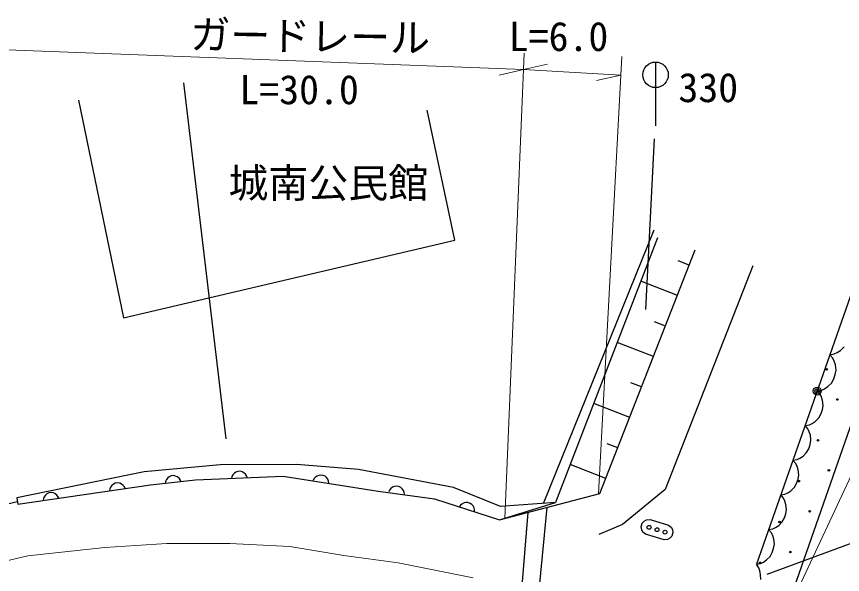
# Model space of a CAD drawing. Units: millimetres, scale not verified. Extents: x 40000 to 680000, y 20000 to 380000.
# Drawn here: x 429311 to 481000, y 284350 to 319291 of the extents above; entities that cross this region are included whole.
import ezdxf
from ezdxf.enums import TextEntityAlignment as Align

# ---------------------------------------------------------------- set-up
doc = ezdxf.new("R2010")
doc.units = ezdxf.units.MM
doc.header["$LTSCALE"] = 1000
doc.linetypes.add('CHAIN', pattern=[18.5, 12, -1.5, 3.5, -1.5])
for name, color, linetype, lineweight in [('M-BGD', 7, 'Continuous', 25), ('M-BGD-EXST', 7, 'Continuous', 25), ('M-BMK', 2, 'CHAIN', 13), ('M-STR-HTXT', 7, 'Continuous', 13), ('M-STR-STRC', 7, 'Continuous', 25)]:
    doc.layers.add(name, color=color, linetype=linetype, lineweight=lineweight)
doc.styles.add('ＭＳ ゴシック', font='')
doc.styles.get('ＭＳ ゴシック').set_extended_font_data('MS Gothic')

msp = doc.modelspace()

# ---------------------------------------------------------------- linework, layer by layer
at = {"layer": 'M-BGD'}
for p, q in [((433180, 314044), (435998, 300427)), ((456736, 305279), (455014, 313417)), ((483363, 307139), (475615, 284992)), ((486024, 306669), (477086, 281004)), ((462283, 288794), (469225, 305923)), ((435998, 300427), (456736, 305279)), ((469432, 305440), (463046, 288850)), ((465819, 289415), (471786, 304675)), ((471413, 303722), (470724, 303991)), ((475380, 303678), (469902, 289670)), ((470667, 301814), (468380, 302709)), ((469921, 299907), (469238, 300174)), ((469176, 297999), (466909, 298885)), ((480488, 298158), (480671, 298247)), ((480671, 298247), (480870, 298381)), ((480870, 298381), (481101, 298605)), ((480214, 298101), (480488, 298158)), ((480393, 297886), (480214, 298101)), ((480482, 297703), (480393, 297886)), ((480554, 297474), (480482, 297703)), ((480596, 297155), (480554, 297474)), ((480451, 296595), (480546, 296867)), ((480546, 296867), (480596, 297155)), ((468430, 296092), (467753, 296356)), ((480081, 296114), (480311, 296339)), ((480311, 296339), (480451, 296595)), ((479424, 295835), (479698, 295892)), ((479598, 295635), (479426, 295842)), ((479698, 295892), (479881, 295981)), ((479881, 295981), (480081, 296114)), ((479682, 295459), (479598, 295635)), ((479751, 295240), (479682, 295459)), ((479790, 294934), (479751, 295240)), ((467684, 294184), (465437, 295062)), ((479651, 294398), (479742, 294658)), ((479742, 294658), (479790, 294934)), ((479294, 293938), (479516, 294153)), ((479516, 294153), (479651, 294398)), ((478664, 293672), (478927, 293726)), ((478835, 293465), (478664, 293672)), ((478927, 293726), (479103, 293810)), ((479103, 293810), (479294, 293938)), ((478920, 293289), (478835, 293465)), ((478989, 293070), (478920, 293289)), ((478980, 292488), (479028, 292764)), ((479028, 292764), (478989, 293070)), ((466938, 292276), (466267, 292539)), ((478753, 291983), (478888, 292228)), ((478888, 292228), (478980, 292488)), ((477902, 291502), (478165, 291556)), ((478165, 291556), (478341, 291640)), ((478341, 291640), (478532, 291768)), ((478532, 291768), (478753, 291983)), ((442054, 291211), (437296, 290773)), ((446831, 291229), (442054, 291211)), ((450712, 290916), (446831, 291229)), ((466192, 290369), (463966, 291239)), ((478073, 291295), (477902, 291502)), ((478158, 291119), (478073, 291295)), ((478227, 290900), (478158, 291119)), ((437296, 290773), (429339, 289144)), ((438985, 290522), (438870, 290469)), ((439144, 290540), (438985, 290522)), ((439267, 290513), (439144, 290540)), ((439373, 290464), (439267, 290513)), ((440519, 290270), (445997, 290505)), ((442849, 290590), (442794, 290487)), ((442945, 290694), (442849, 290590)), ((443042, 290758), (442945, 290694)), ((443160, 290803), (443042, 290758)), ((443320, 290810), (443160, 290803)), ((443442, 290775), (443320, 290810)), ((443544, 290720), (443442, 290775)), ((443649, 290624), (443544, 290720)), ((443713, 290527), (443649, 290624)), ((443758, 290409), (443713, 290527)), ((445997, 290505), (451945, 289565)), ((448115, 290513), (448001, 290429)), ((448223, 290558), (448115, 290513)), ((448347, 290580), (448223, 290558)), ((448506, 290556), (448347, 290580)), ((448618, 290499), (448506, 290556)), ((448708, 290425), (448618, 290499)), ((456660, 289789), (450712, 290916)), ((478218, 290318), (478266, 290594)), ((478266, 290594), (478227, 290900)), ((435370, 290003), (435280, 289929)), ((435483, 290059), (435370, 290003)), ((435642, 290082), (435483, 290059)), ((435766, 290060), (435642, 290082)), ((435874, 290015), (435766, 290060)), ((435987, 289930), (435874, 290015)), ((437702, 289957), (440519, 290270)), ((438640, 290182), (438614, 290058)), ((438689, 290288), (438640, 290182)), ((438777, 290398), (438689, 290288)), ((438870, 290469), (438777, 290398)), ((439484, 290376), (439373, 290464)), ((439555, 290283), (439484, 290376)), ((439608, 290168), (439555, 290283)), ((442794, 290487), (442759, 290366)), ((447927, 290339), (447870, 290226)), ((448001, 290429), (447927, 290339)), ((448793, 290311), (448708, 290425)), ((448837, 290203), (448793, 290311)), ((448859, 290079), (448837, 290203)), ((477991, 289813), (478126, 290058)), ((478126, 290058), (478218, 290318)), ((429385, 288751), (437702, 289957)), ((431325, 289457), (431212, 289400)), ((431483, 289479), (431325, 289457)), ((431608, 289457), (431483, 289479)), ((431715, 289412), (431608, 289457)), ((435150, 289708), (435128, 289584)), ((435195, 289816), (435150, 289708)), ((435280, 289929), (435195, 289816)), ((436061, 289840), (435987, 289930)), ((436118, 289727), (436061, 289840)), ((451945, 289565), (455467, 289096)), ((452662, 289634), (452605, 289522)), ((452736, 289725), (452662, 289634)), ((452850, 289809), (452736, 289725)), ((452957, 289853), (452850, 289809)), ((453082, 289875), (452957, 289853)), ((453240, 289852), (453082, 289875)), ((453353, 289795), (453240, 289852)), ((453443, 289720), (453353, 289795)), ((453527, 289607), (453443, 289720)), ((453572, 289499), (453527, 289607)), ((453594, 289375), (453572, 289499)), ((459603, 288599), (456660, 289789)), ((469902, 289670), (467241, 287479)), ((477402, 289386), (477578, 289470)), ((477578, 289470), (477770, 289598)), ((477770, 289598), (477991, 289813)), ((429339, 289144), (429385, 288751)), ((430992, 289105), (430969, 288981)), ((431037, 289213), (430992, 289105)), ((431121, 289326), (431037, 289213)), ((431212, 289400), (431121, 289326)), ((431829, 289327), (431715, 289412)), ((431902, 289237), (431829, 289327)), ((431959, 289124), (431902, 289237)), ((455467, 289096), (459536, 287766)), ((459536, 287766), (465819, 289415)), ((477140, 289332), (477402, 289386)), ((477311, 289125), (477140, 289332)), ((477395, 288949), (477311, 289125)), ((477465, 288730), (477395, 288949)), ((419652, 286726), (429366, 288917)), ((457101, 288688), (457026, 288586)), ((457189, 288764), (457101, 288688)), ((457316, 288828), (457189, 288764)), ((457429, 288854), (457316, 288828)), ((457556, 288855), (457429, 288854)), ((457708, 288805), (457556, 288855)), ((457809, 288730), (457708, 288805)), ((457886, 288642), (457809, 288730)), ((457950, 288516), (457886, 288642)), ((457976, 288402), (457950, 288516)), ((459536, 287766), (463046, 288850)), ((463046, 288850), (459603, 288599)), ((461515, 278195), (462509, 288546)), ((477455, 288148), (477503, 288424)), ((477503, 288424), (477465, 288730)), ((457977, 288275), (457976, 288402)), ((461319, 288234), (460556, 278999)), ((477364, 287888), (477455, 288148)), ((467241, 287479), (465754, 286853)), ((476816, 287300), (477007, 287428)), ((477007, 287428), (477229, 287643)), ((477229, 287643), (477364, 287888)), ((476377, 287162), (476640, 287216)), ((476549, 286955), (476377, 287162)), ((476633, 286779), (476549, 286955)), ((476640, 287216), (476816, 287300)), ((476702, 286560), (476633, 286779)), ((476741, 286254), (476702, 286560)), ((476602, 285718), (476693, 285978)), ((476693, 285978), (476741, 286254)), ((476245, 285258), (476467, 285473)), ((476467, 285473), (476602, 285718)), ((475762, 284764), (475613, 284987)), ((475615, 284992), (475878, 285046)), ((475878, 285046), (476054, 285130)), ((476054, 285130), (476245, 285258)), ((475828, 284580), (475762, 284764)), ((475874, 284355), (475828, 284580)), ((475881, 284046), (475874, 284355))]:
    msp.add_line(p, q, dxfattribs=at)
for centre in [(480004, 297191), (480680, 295309), (479473, 292751), (480148, 290869), (478266, 290193), (478941, 288311), (477059, 287635), (477734, 285753), (475852, 285077)]:
    msp.add_circle(centre, 50, dxfattribs=at)
at = {"layer": 'M-BGD-EXST'}
for p, q in [((495216, 291353), (476270, 284354)), ((468402, 287326), (468471, 287556)), ((468471, 287556), (468594, 287686)), ((468594, 287686), (468743, 287767)), ((468743, 287767), (468958, 287786)), ((468958, 287786), (470107, 287441)), ((470107, 287441), (470276, 287307)), ((468433, 287150), (468402, 287326)), ((468513, 287001), (468433, 287150)), ((468682, 286866), (468513, 287001)), ((470276, 287307), (470356, 287158)), ((470387, 286981), (470318, 286751)), ((470356, 287158), (470387, 286981)), ((469831, 286522), (468682, 286866)), ((470046, 286541), (469831, 286522)), ((470195, 286621), (470046, 286541)), ((470318, 286751), (470195, 286621))]:
    msp.add_line(p, q, dxfattribs=at)
for centre in [(468897, 287303), (469395, 287154), (469893, 287004)]:
    msp.add_circle(centre, 120, dxfattribs=at)
at = {"layer": 'M-BMK'}
for p, q in [((430017, 285508), (434841, 286036)), ((434841, 286036), (438722, 286286)), ((438722, 286286), (442666, 286286)), ((442666, 286286), (446423, 286099)), ((446423, 286099), (449803, 285535)), ((427362, 284907), (430017, 285508)), ((449803, 285535), (453189, 285086)), ((453189, 285086), (457885, 284147))]:
    msp.add_line(p, q, dxfattribs=at)
at = {"layer": 'M-STR-HTXT'}
for p, q in [((424585, 317371), (461029, 315970)), ((459865, 287852), (461071, 316989)), ((465726, 289391), (467197, 316785)), ((461029, 315970), (459514, 315608)), ((461029, 315970), (462550, 316305)), ((461029, 315970), (467135, 315625)), ((467135, 315625), (465613, 315291)), ((491429, 311791), (477086, 281004))]:
    msp.add_line(p, q, dxfattribs=at)
at = {"layer": 'M-STR-STRC'}
for p, q in [((469301, 316438), (469301, 312438)), ((439754, 315139), (442415, 292836)), ((468688, 300934), (469233, 311621))]:
    msp.add_line(p, q, dxfattribs=at)
for centre, radius in [((469301, 315638), 800), ((479424, 295835), 250), ((479424, 295835), 150), ((479424, 295835), 50)]:
    msp.add_circle(centre, radius, dxfattribs=at)

# ---------------------------------------------------------------- texts
at = {"layer": 'M-BGD', "style": 'ＭＳ ゴシック'}
msp.add_text('城南公民館', height=1833, dxfattribs=at).set_placement((442572, 307396), align=Align.BOTTOM_LEFT)
at = {"layer": 'M-STR-HTXT', "style": 'ＭＳ ゴシック'}
msp.add_text('ガードレール', height=1833, rotation=359.1, dxfattribs=at).set_placement((440169, 316715), align=Align.BOTTOM_LEFT)
for s, p in [('L=6.0', (460112, 316579)), ('L=30.0', (443254, 313249))]:
    msp.add_text(s, height=1833, dxfattribs=at).set_placement(p, align=Align.BOTTOM_LEFT)
at = {"layer": 'M-STR-STRC', "style": 'ＭＳ ゴシック'}
msp.add_text('330', height=1833, dxfattribs=at).set_placement((470730, 313380), align=Align.BOTTOM_LEFT)

doc.saveas('drawing.dxf')
